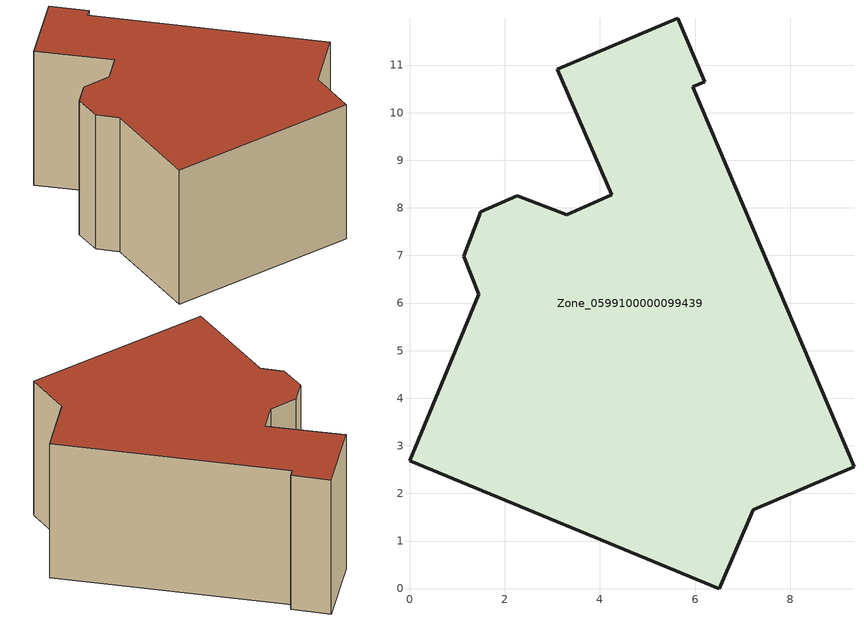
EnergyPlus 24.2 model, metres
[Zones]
Zone_0599100000099439
 floor ground (C_G): 3.1,10.91 5.64,11.98 6.2,10.65 5.95,10.54 9.34,2.56 7.22,1.66 6.51,0 0,2.69 1.46,6.18 1.14,6.98 1.5,7.92 2.27,8.25 3.3,7.86 4.25,8.27 z0
 wall outside (C_F): 5.64,11.98 3.1,10.91 4.25,8.27 3.3,7.86 2.27,8.25 1.5,7.92 1.14,6.98 1.46,6.18 0,2.69 6.51,0 7.22,1.66 9.34,2.56 5.95,10.54 6.2,10.65 5.64,11.98 z0:5.79
 roof outside (C_R): 9.34,2.56 5.95,10.54 6.2,10.65 5.64,11.98 3.1,10.91 4.25,8.27 3.3,7.86 2.27,8.25 1.5,7.92 1.14,6.98 1.46,6.18 0,2.69 6.51,0 7.22,1.66 z5.79
[BUILDING]
Pand.0599100000099439: North Axis=0; Terrain=City; Loads Convergence Tolerance Value=0.04; Temperature Convergence Tolerance Value=0.4; Solar Distribution=FullExterior; Maximum Number of Warmup Days=25; Minimum Number of Warmup Days=1
[Site:Location]
Rotterdam.The.Hague.AP_ZH_NLD Design_Conditions: Latitude=51.96; Longitude=4.45; Time Zone=1; Elevation=-4.5
[SITE:GROUNDTEMPERATURE:BUILDINGSURFACE]
18, 18, 18, 18, 18, 18, 18, 18, 18, 18, 18, 18
[MATERIAL] Thermal Absorptance=0.9; Solar Absorptance=0.7; Visible Absorptance=0.7
Name | Roughness | Thickness | Conductivity | Density | Specific Heat
G.TC.1975-1991 | MediumSmooth | 0.15 | 0.288461 | 540 | 1210
F.TC.1975-1991 | Rough | 0.3 | 0.230769 | 1920 | 840
R.TC.1975-1991 | MediumRough | 0.2 | 0.153846 | 1500 | 1000
[CONSTRUCTION]
C_G: G.TC.1975-1991
C_F: F.TC.1975-1991
C_R: R.TC.1975-1991
[ZONE]
Zone_0599100000099439: Type=1; Multiplier=1; Ceiling Height=Autocalculate; Volume=Autocalculate; Floor Area=autocalculate; Part of Total Floor Area=Yes
[ZONEINFILTRATION:DESIGNFLOWRATE]
Infil_Zone_0599100000099439: Zone or ZoneList or Space or SpaceList=Zone_0599100000099439; Schedule=AlwaysOn; Design Flow Rate Calculation Method=Flow/Area; Flow Rate per Floor Area=0.003; Constant Term Coefficient=1; Temperature Term Coefficient=0; Velocity Term Coefficient=0; Velocity Squared Term Coefficient=0
[HVACTEMPLATE:ZONE:IDEALLOADSAIRSYSTEM]
Zone_0599100000099439: Maximum Heating Supply Air Temperature=50; Minimum Cooling Supply Air Temperature=13; Maximum Heating Supply Air Humidity Ratio=0.0156; Minimum Cooling Supply Air Humidity Ratio=0.0077; Heating Limit=NoLimit; Cooling Limit=NoLimit; Dehumidification Control Type=ConstantSensibleHeatRatio; Cooling Sensible Heat Ratio=0.7; Dehumidification Setpoint=60; Humidification Control Type=None; Humidification Setpoint=30; Outdoor Air Method=None; Outdoor Air Flow Rate per Person=0.00944; Outdoor Air Flow Rate per Zone Floor Area=0; Outdoor Air Flow Rate per Zone=0; Demand Controlled Ventilation Type=None; Outdoor Air Economizer Type=NoEconomizer; Heat Recovery Type=None; Sensible Heat Recovery Effectiveness=0.7; Latent Heat Recovery Effectiveness=0.65
[ZONECONTROL:THERMOSTAT]
ThermostatControl_Zone_0599100000099439: Zone or ZoneList=Zone_0599100000099439; Control Type Schedule=DualSetpointControlType; Control 1=Thermostat_Zone_0599100000099439; Temperature Difference Between Cutout And Setpoint=0
[THERMOSTATSETPOINT:DUALSETPOINT]
Thermostat_Zone_0599100000099439: Heating Setpoint Temperature Schedule=HeatingSetpoint_Zone_0599100000099439; Cooling Setpoint Temperature Schedule=CoolingSetpoint_Zone_0599100000099439
[SCHEDULE:COMPACT]
HeatingSetpoint_Zone_0599100000099439: Through: 12/31, For: AllDays, Until: 24:00, 21
CoolingSetpoint_Zone_0599100000099439: Through: 12/31, For: AllDays, Until: 24:00, 24
DualSetpointControlType: Through: 12/31, For: AllDays, Until: 24:00, 4
AlwaysOn: Through: 12/31, For: AllDays, Until: 24:00, 1
